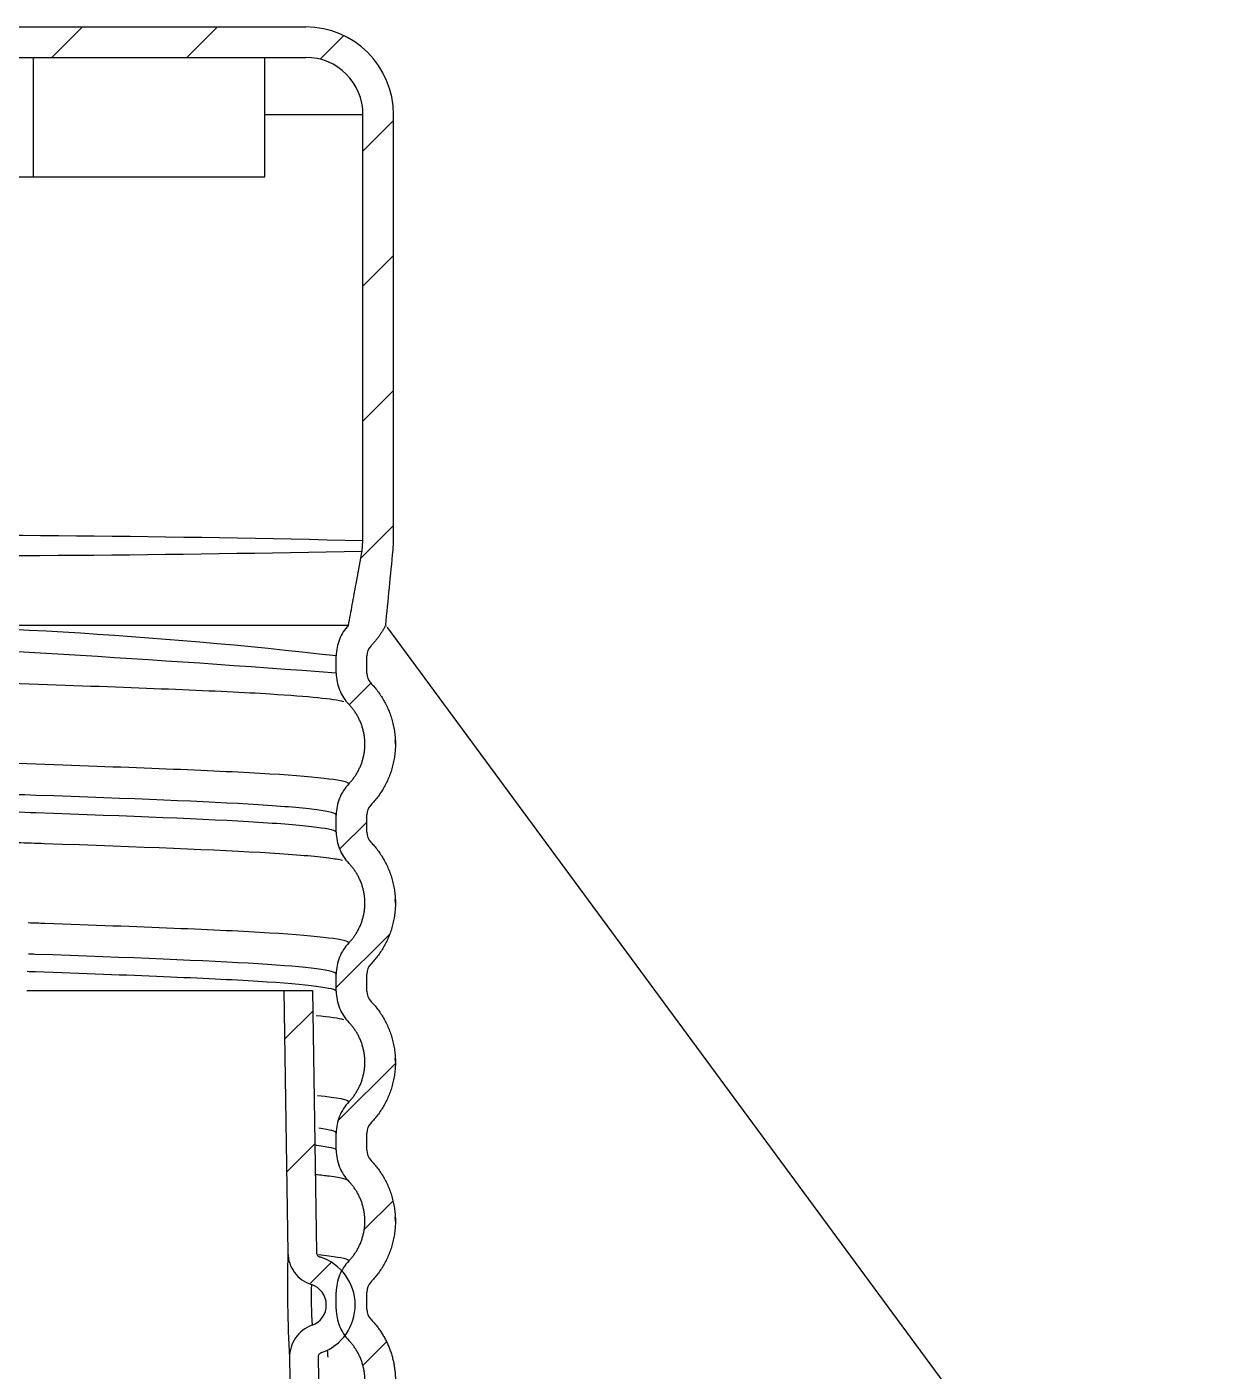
# Model space of a CAD drawing. Header units: centimetres. Extents: x 394264 to 551709, y 50011 to 59011.
# Drawn here: x 545258.6 to 545311.2, y 51664 to 51723.9 of the extents above; entities that cross this region are included whole.
import ezdxf

# ---------------------------------------------------------------- set-up
doc = ezdxf.new("R2010")
doc.units = ezdxf.units.CM
doc.layers.add('0-KRCN-YNG-DETAY-ÇERÇEVE', color=71, linetype='Continuous', lineweight=40)
doc.layers.add('T-DETAY', color=9, linetype='Continuous', lineweight=30)

# ---------------------------------------------------------------- blocks, each defined once
blk = doc.blocks.new('G$C7454597B')
at = {"layer": 'T-DETAY'}
for p, q in [((320.74, -792.763, 69118.556), (330.438, -792.763, 69118.556)), ((324.782, -793.443, 69118.556), (325.462, -792.763, 69118.556)), ((327.789, -793.443, 69118.556), (328.47, -792.763, 69118.556)), ((330.756, -793.484, 69118.556), (331.284, -792.956, 69118.556)), ((323.132, -793.443, 69118.556), (324.372, -793.443, 69118.556)), ((324.372, -793.443, 69118.556), (329.523, -793.443, 69118.556)), ((324.372, -796.102, 69118.556), (324.372, -793.443, 69118.556)), ((329.523, -793.443, 69118.556), (330.438, -793.443, 69118.556)), ((329.523, -796.102, 69118.556), (329.523, -793.443, 69118.556)), ((329.523, -794.719, 69118.556), (331.714, -794.719, 69118.556)), ((331.714, -804.219, 69118.556), (331.714, -794.719, 69118.556)), ((332.394, -804.237, 69118.556), (332.394, -794.719, 69118.556)), ((331.714, -795.534, 69118.556), (332.394, -794.853, 69118.556)), ((323.132, -796.102, 69118.556), (324.372, -796.102, 69118.556)), ((324.372, -796.102, 69118.556), (329.523, -796.102, 69118.556)), ((331.714, -798.541, 69118.556), (332.394, -797.861, 69118.556)), ((331.714, -801.549, 69118.556), (332.394, -800.868, 69118.556)), ((331.664, -804.605, 69118.556), (332.394, -803.875, 69118.556)), ((331.693, -804.445, 69118.556), (331.714, -804.219, 69118.556)), ((331.693, -804.445, 69118.556), (331.714, -804.219, 69118.556)), ((331.714, -804.219, 69118.556), (331.714, -804.219, 69118.556)), ((332.385, -804.427, 69118.556), (332.394, -804.237, 69118.556)), ((331.68, -804.518, 69118.556), (331.693, -804.445, 69118.556)), ((331.68, -804.518, 69118.556), (331.693, -804.445, 69118.556)), ((331.693, -804.445, 69118.556), (331.693, -804.445, 69118.556)), ((318.916, -806.098, 69118.556), (331.39, -806.098, 69118.556)), ((331.118, -807.167, 69118.556), (331.118, -806.783, 69118.556)), ((331.799, -807.167, 69118.556), (331.799, -806.783, 69118.556)), ((331.407, -807.87, 69118.556), (331.888, -807.389, 69118.556)), ((331.118, -810.711, 69118.556), (331.118, -810.328, 69118.556)), ((331.799, -810.712, 69118.556), (331.799, -810.327, 69118.556)), ((331.193, -811.091, 69118.556), (331.799, -810.486, 69118.556)), ((331.118, -814.173, 69118.556), (332.311, -812.98, 69118.556)), ((331.118, -814.256, 69118.556), (331.118, -813.872, 69118.556)), ((331.799, -814.256, 69118.556), (331.799, -813.872, 69118.556)), ((324.218, -814.241, 69118.556), (329.948, -814.241, 69118.556)), ((329.948, -814.241, 69118.556), (330.041, -820.088, 69118.556)), ((329.948, -814.241, 69118.556), (330.587, -814.241, 69118.556)), ((330.587, -814.241, 69118.556), (330.679, -820.078, 69118.556)), ((329.966, -815.326, 69118.556), (330.594, -814.698, 69118.556)), ((331.156, -817.143, 69118.556), (332.436, -815.863, 69118.556)), ((331.118, -817.8, 69118.556), (331.118, -817.416, 69118.556)), ((331.799, -817.8, 69118.556), (331.799, -817.416, 69118.556)), ((330.012, -818.287, 69118.556), (330.64, -817.659, 69118.556)), ((331.743, -819.564, 69118.556), (332.383, -818.924, 69118.556)), ((330.752, -820.177, 69118.556), (330.767, -820.182, 69118.556)), ((330.542, -820.765, 69118.556), (331.011, -820.296, 69118.556)), ((331.118, -821.344, 69118.556), (331.118, -820.96, 69118.556)), ((331.799, -821.344, 69118.556), (331.799, -820.96, 69118.556)), ((331.714, -822.6, 69118.556), (332.241, -822.072, 69118.556)), ((330.078, -822.422, 69118.556), (330.258, -833.825, 69118.556)), ((330.716, -822.412, 69118.556), (330.896, -833.815, 69118.556))]:
    blk.add_line(p, q, dxfattribs=at)
at = {"layer": 'T-DETAY', "color": 7, "linetype": 'Continuous', "elevation": 69118.556}
blk.add_lwpolyline([(332.264, -806.157), (363.634, -848.733), (372.517, -848.733)], dxfattribs=at)
at = {"layer": 'T-DETAY'}
for centre, radius, start, end in [((330.438, -794.719, 69118.556), 1.956, 0, 90), ((330.438, -794.719, 69118.556), 1.276, 0, 90), ((321.486, -1219.86, 69118.556), 415.767, 88.59046, 90.3515), ((321.232, -301.591, 69118.556), 502.963, 269.73872, 271.19178), ((-396.772, -733.409, 69118.556), 732.607, 354.305793, 354.437089), ((318.728, -914.257, 69118.556), 108.185, 83.42385, 89.89305), ((302.983, -1174.389, 69118.556), 368.298, 85.61877, 87.51591), ((330.546, -808.784, 69118.556), 1.891, 1.1187, 3.5422), ((330.546, -812.329, 69118.556), 1.891, 1.1187, 3.5422), ((330.546, -815.873, 69118.556), 1.891, 1.1187, 3.5422), ((330.546, -819.417, 69118.556), 1.891, 1.1187, 3.5422), ((357.055, -820.829, 69118.556), 27.025, 178.4287, 183.3805), ((330.418, -821.249, 69118.556), 1.123, 289.1956, 71.8584), ((340.755, -821.086, 69118.556), 10.196, 178.3515, 183.4577), ((330.418, -821.249, 69118.556), 0.479, 289.4906, 72.3187), ((356.525, -820.854, 69118.556), 25.645, 183.1437, 183.4841)]:
    blk.add_arc(centre, radius, start, end, dxfattribs=at)
for points, knots in [([(331.39, -806.098, 69118.556), (331.419, -805.944, 69118.556), (331.447, -805.791, 69118.556), (331.476, -805.638, 69118.556), (331.504, -805.485, 69118.556), (331.532, -805.332, 69118.556), (331.56, -805.179, 69118.556), (331.6, -804.958, 69118.556), (331.64, -804.738, 69118.556), (331.68, -804.518, 69118.556)], [0, 0, 0, 0, 0.291038, 0.291038, 0.291038, 0.582076, 0.582076, 0.582076, 1, 1, 1, 1]), ([(331.39, -806.098, 69118.556), (331.303, -806.19, 69118.556), (331.235, -806.297, 69118.556), (331.142, -806.531, 69118.556), (331.118, -806.656, 69118.556), (331.118, -806.783, 69118.556)], [0, 0, 0, 0, 0.5, 0.5, 1, 1, 1, 1]), ([(331.286, -807.803, 69118.556), (331.064, -807.746, 69118.556), (330.515, -807.69, 69118.556), (329.071, -807.6, 69118.556), (328.365, -807.568, 69118.556), (326.707, -807.499, 69118.556), (325.746, -807.463, 69118.556), (323.612, -807.388, 69118.556), (322.433, -807.35, 69118.556), (320.458, -807.289, 69118.556), (319.706, -807.267, 69118.556), (318.928, -807.245, 69118.556)], [0.0315923, 0.0315923, 0.0315923, 0.0315923, 0.125, 0.125, 0.1875, 0.1875, 0.25, 0.25, 0.3125, 0.3125, 0.3490396, 0.3490396, 0.3490396, 0.3490396]), ([(331.118, -807.167, 69118.556), (331.118, -807.296, 69118.556), (331.143, -807.423, 69118.556), (331.239, -807.66, 69118.556), (331.309, -807.769, 69118.556), (331.398, -807.861, 69118.556)], [0, 0, 0, 0, 0.5, 0.5, 1, 1, 1, 1]), ([(318.93, -809.016, 69118.556), (319.682, -809.038, 69118.556), (320.411, -809.06, 69118.556), (322.37, -809.12, 69118.556), (323.559, -809.158, 69118.556), (325.692, -809.233, 69118.556), (326.647, -809.269, 69118.556), (328.333, -809.338, 69118.556), (329.057, -809.371, 69118.556), (330.805, -809.479, 69118.556), (331.398, -809.556, 69118.556), (331.398, -809.633, 69118.556)], [0.652327, 0.652327, 0.652327, 0.652327, 0.6875, 0.6875, 0.75, 0.75, 0.8125, 0.8125, 0.875, 0.875, 1, 1, 1, 1]), ([(331.398, -809.633, 69118.556), (331.309, -809.726, 69118.556), (331.239, -809.834, 69118.556), (331.143, -810.072, 69118.556), (331.118, -810.199, 69118.556), (331.118, -810.328, 69118.556)], [0, 0, 0, 0, 0.5, 0.5, 1, 1, 1, 1]), ([(331.118, -810.328, 69118.556), (331.118, -810.289, 69118.556), (330.973, -810.251, 69118.556), (330.393, -810.175, 69118.556), (329.955, -810.137, 69118.556), (328.229, -810.03, 69118.556), (326.559, -809.965, 69118.556), (324.097, -809.878, 69118.556), (323.753, -809.866, 69118.556), (323.4, -809.854, 69118.556)], [0, 0, 0, 0, 0.0625, 0.0625, 0.125, 0.125, 0.25, 0.25, 0.2695548, 0.2695548, 0.2695548, 0.2695548]), ([(323.4, -810.238, 69118.556), (323.753, -810.25, 69118.556), (324.095, -810.262, 69118.556), (326.53, -810.348, 69118.556), (328.228, -810.414, 69118.556), (329.958, -810.522, 69118.556), (330.388, -810.558, 69118.556), (330.968, -810.634, 69118.556), (331.118, -810.673, 69118.556), (331.118, -810.711, 69118.556)], [0.7303849, 0.7303849, 0.7303849, 0.7303849, 0.75, 0.75, 0.875, 0.875, 0.9375, 0.9375, 1, 1, 1, 1]), ([(331.259, -811.341, 69118.556), (331.185, -811.324, 69118.556), (331.082, -811.307, 69118.556), (330.655, -811.252, 69118.556), (330.219, -811.216, 69118.556), (328.483, -811.108, 69118.556), (326.743, -811.042, 69118.556), (324.418, -810.961, 69118.556), (324.217, -810.954, 69118.556), (324.012, -810.947, 69118.556)], [0.034755, 0.034755, 0.034755, 0.034755, 0.0625, 0.0625, 0.125, 0.125, 0.25, 0.25, 0.2615892, 0.2615892, 0.2615892, 0.2615892]), ([(331.118, -810.711, 69118.556), (331.118, -810.84, 69118.556), (331.143, -810.967, 69118.556), (331.239, -811.204, 69118.556), (331.309, -811.313, 69118.556), (331.398, -811.406, 69118.556)], [0, 0, 0, 0, 0.5, 0.5, 1, 1, 1, 1]), ([(324.254, -812.727, 69118.556), (324.379, -812.731, 69118.556), (324.501, -812.735, 69118.556), (325.686, -812.777, 69118.556), (326.651, -812.813, 69118.556), (328.342, -812.883, 69118.556), (329.052, -812.915, 69118.556), (330.784, -813.022, 69118.556), (331.398, -813.1, 69118.556), (331.398, -813.177, 69118.556)], [0.74287, 0.74287, 0.74287, 0.74287, 0.75, 0.75, 0.8125, 0.8125, 0.875, 0.875, 1, 1, 1, 1]), ([(331.398, -813.177, 69118.556), (331.309, -813.27, 69118.556), (331.239, -813.378, 69118.556), (331.143, -813.616, 69118.556), (331.118, -813.743, 69118.556), (331.118, -813.872, 69118.556)], [0, 0, 0, 0, 0.5, 0.5, 1, 1, 1, 1]), ([(331.118, -813.872, 69118.556), (331.118, -813.794, 69118.556), (330.517, -813.717, 69118.556), (328.239, -813.575, 69118.556), (326.516, -813.508, 69118.556), (324.36, -813.432, 69118.556), (324.309, -813.43, 69118.556), (324.258, -813.428, 69118.556)], [0, 0, 0, 0, 0.125, 0.125, 0.25, 0.25, 0.2530074, 0.2530074, 0.2530074, 0.2530074]), ([(324.226, -813.811, 69118.556), (324.288, -813.813, 69118.556), (324.35, -813.815, 69118.556), (325.477, -813.855, 69118.556), (326.436, -813.892, 69118.556), (328.101, -813.961, 69118.556), (328.801, -813.994, 69118.556), (330.513, -814.1, 69118.556), (331.118, -814.179, 69118.556), (331.118, -814.256, 69118.556)], [0.7464081, 0.7464081, 0.7464081, 0.7464081, 0.75, 0.75, 0.8125, 0.8125, 0.875, 0.875, 1, 1, 1, 1]), ([(331.118, -814.256, 69118.556), (331.118, -814.385, 69118.556), (331.143, -814.511, 69118.556), (331.239, -814.749, 69118.556), (331.309, -814.857, 69118.556), (331.398, -814.95, 69118.556)], [0, 0, 0, 0, 0.5, 0.5, 1, 1, 1, 1]), ([(331.398, -816.722, 69118.556), (331.309, -816.815, 69118.556), (331.239, -816.923, 69118.556), (331.143, -817.16, 69118.556), (331.118, -817.287, 69118.556), (331.118, -817.416, 69118.556)], [0, 0, 0, 0, 0.5, 0.5, 1, 1, 1, 1]), ([(330.662, -817.682, 69118.556), (330.668, -817.683, 69118.556), (330.674, -817.684, 69118.556), (330.97, -817.722, 69118.556), (331.118, -817.761, 69118.556), (331.118, -817.8, 69118.556)], [0.93618029, 0.93618029, 0.93618029, 0.93618029, 0.9375, 0.9375, 1, 1, 1, 1]), ([(331.118, -817.8, 69118.556), (331.118, -817.929, 69118.556), (331.143, -818.055, 69118.556), (331.239, -818.293, 69118.556), (331.309, -818.401, 69118.556), (331.398, -818.494, 69118.556)], [0, 0, 0, 0, 0.5, 0.5, 1, 1, 1, 1]), ([(331.398, -818.494, 69118.556), (331.398, -818.456, 69118.556), (331.252, -818.417, 69118.556), (330.872, -818.368, 69118.556), (330.772, -818.357, 69118.556), (330.66, -818.346, 69118.556)], [0, 0, 0, 0, 0.0625, 0.0625, 0.08089965, 0.08089965, 0.08089965, 0.08089965]), ([(330.041, -820.088, 69118.556), (330.043, -820.245, 69118.556), (330.096, -820.398, 69118.556), (330.281, -820.649, 69118.556), (330.413, -820.745, 69118.556), (330.563, -820.793, 69118.556)], [0, 0, 0, 0, 0.5, 0.5, 1, 1, 1, 1]), ([(330.679, -820.078, 69118.556), (330.679, -820.09, 69118.556), (330.681, -820.102, 69118.556), (330.685, -820.113, 69118.556), (330.689, -820.124, 69118.556), (330.696, -820.135, 69118.556), (330.703, -820.144, 69118.556), (330.711, -820.153, 69118.556), (330.72, -820.161, 69118.556), (330.73, -820.167, 69118.556), (330.737, -820.172, 69118.556), (330.744, -820.175, 69118.556), (330.752, -820.177, 69118.556)], [0, 0, 0, 0, 0.273558, 0.273558, 0.273558, 0.547137, 0.547137, 0.547137, 0.82035, 0.82035, 0.82035, 1, 1, 1, 1]), ([(330.723, -820.124, 69118.556), (330.807, -820.133, 69118.556), (330.884, -820.142, 69118.556), (331.247, -820.188, 69118.556), (331.398, -820.227, 69118.556), (331.398, -820.266, 69118.556)], [0.92287599, 0.92287599, 0.92287599, 0.92287599, 0.9375, 0.9375, 1, 1, 1, 1]), ([(331.398, -820.266, 69118.556), (331.309, -820.359, 69118.556), (331.239, -820.467, 69118.556), (331.143, -820.704, 69118.556), (331.118, -820.831, 69118.556), (331.118, -820.96, 69118.556)], [0, 0, 0, 0, 0.5, 0.5, 1, 1, 1, 1]), ([(331.118, -821.344, 69118.556), (331.118, -821.473, 69118.556), (331.143, -821.6, 69118.556), (331.239, -821.837, 69118.556), (331.309, -821.946, 69118.556), (331.398, -822.038, 69118.556)], [0, 0, 0, 0, 0.5, 0.5, 1, 1, 1, 1]), ([(330.578, -821.701, 69118.556), (330.429, -821.754, 69118.556), (330.301, -821.853, 69118.556), (330.123, -822.109, 69118.556), (330.075, -822.265, 69118.556), (330.078, -822.422, 69118.556)], [0, 0, 0, 0, 0.5, 0.5, 1, 1, 1, 1]), ([(330.787, -822.31, 69118.556), (330.776, -822.314, 69118.556), (330.765, -822.32, 69118.556), (330.756, -822.327, 69118.556), (330.746, -822.334, 69118.556), (330.738, -822.344, 69118.556), (330.732, -822.354, 69118.556), (330.726, -822.364, 69118.556), (330.721, -822.375, 69118.556), (330.718, -822.387, 69118.556), (330.716, -822.395, 69118.556), (330.715, -822.404, 69118.556), (330.716, -822.412, 69118.556)], [0, 0, 0, 0, 0.268857, 0.268857, 0.268857, 0.53766, 0.53766, 0.53766, 0.807244, 0.807244, 0.807244, 1, 1, 1, 1])]:
    blk.add_open_spline(points, degree=3, knots=knots, dxfattribs=at)
for points, weights in [([(332.22, -806.098, 69118.556), (332.131, -806.271, 69118.556), (332.019, -806.426, 69118.556), (331.888, -806.562, 69118.556)], [0.826631037497, 0.84701105675, 0.874201506277, 0.908202386079]), ([(331.888, -807.389, 69118.556), (332.661, -808.19, 69118.556), (332.661, -809.304, 69118.556), (331.888, -810.106, 69118.556)], [0.908202386079, 0.738453958926, 0.738453958926, 0.908202386079]), ([(331.398, -809.633, 69118.556), (331.903, -809.111, 69118.556), (331.903, -808.384, 69118.556), (331.398, -807.861, 69118.556)], [0.813828628829, 0.661736492283, 0.661736492283, 0.813828628829]), ([(331.888, -810.933, 69118.556), (332.661, -811.735, 69118.556), (332.661, -812.848, 69118.556), (331.888, -813.65, 69118.556)], [0.908202386079, 0.738453958926, 0.738453958926, 0.908202386079]), ([(331.398, -813.177, 69118.556), (331.903, -812.655, 69118.556), (331.903, -811.928, 69118.556), (331.398, -811.406, 69118.556)], [0.813828628829, 0.661736492283, 0.661736492283, 0.813828628829]), ([(331.888, -814.477, 69118.556), (332.661, -815.279, 69118.556), (332.661, -816.393, 69118.556), (331.888, -817.194, 69118.556)], [0.908202386079, 0.738453958926, 0.738453958926, 0.908202386079]), ([(331.398, -816.722, 69118.556), (331.903, -816.199, 69118.556), (331.903, -815.473, 69118.556), (331.398, -814.95, 69118.556)], [0.813828628829, 0.661736492283, 0.661736492283, 0.813828628829]), ([(331.888, -818.022, 69118.556), (332.661, -818.823, 69118.556), (332.661, -819.937, 69118.556), (331.888, -820.738, 69118.556)], [0.908202386079, 0.738453958926, 0.738453958926, 0.908202386079]), ([(331.398, -820.266, 69118.556), (331.903, -819.743, 69118.556), (331.903, -819.017, 69118.556), (331.398, -818.494, 69118.556)], [0.813828628829, 0.661736492283, 0.661736492283, 0.813828628829]), ([(331.888, -821.566, 69118.556), (332.477, -822.176, 69118.556), (332.622, -823.027, 69118.556), (332.224, -823.81, 69118.556)], [0.908202386079, 0.772999231008, 0.745484220374, 0.825657354176]), ([(331.398, -823.81, 69118.556), (331.903, -823.287, 69118.556), (331.903, -822.561, 69118.556), (331.398, -822.038, 69118.556)], [0.813828628829, 0.661736492283, 0.661736492283, 0.813828628829])]:
    blk.add_rational_spline(points, weights, degree=3, dxfattribs=at)
for points in [[(331.888, -806.562, 69118.556), (331.831, -806.621, 69118.556), (331.799, -806.701, 69118.556), (331.799, -806.783, 69118.556)], [(331.799, -807.167, 69118.556), (331.799, -807.25, 69118.556), (331.831, -807.33, 69118.556), (331.888, -807.389, 69118.556)], [(331.398, -807.861, 69118.556), (331.398, -807.857, 69118.556), (331.396, -807.852, 69118.556), (331.392, -807.848, 69118.556)], [(331.888, -810.106, 69118.556), (331.831, -810.165, 69118.556), (331.799, -810.245, 69118.556), (331.799, -810.327, 69118.556)], [(331.799, -810.712, 69118.556), (331.799, -810.794, 69118.556), (331.831, -810.874, 69118.556), (331.888, -810.933, 69118.556)], [(331.888, -813.65, 69118.556), (331.831, -813.709, 69118.556), (331.799, -813.789, 69118.556), (331.799, -813.872, 69118.556)], [(331.799, -814.256, 69118.556), (331.799, -814.338, 69118.556), (331.831, -814.418, 69118.556), (331.888, -814.477, 69118.556)], [(331.289, -814.893, 69118.556), (331.173, -814.863, 69118.556), (330.966, -814.833, 69118.556), (330.671, -814.803, 69118.556)], [(331.398, -814.95, 69118.556), (331.398, -814.945, 69118.556), (331.396, -814.94, 69118.556), (331.391, -814.935, 69118.556)], [(330.697, -816.578, 69118.556), (331.16, -816.625, 69118.556), (331.398, -816.674, 69118.556), (331.398, -816.722, 69118.556)], [(331.888, -817.194, 69118.556), (331.831, -817.253, 69118.556), (331.799, -817.333, 69118.556), (331.799, -817.416, 69118.556)], [(331.118, -817.416, 69118.556), (331.118, -817.38, 69118.556), (330.99, -817.344, 69118.556), (330.731, -817.308, 69118.556)], [(331.799, -817.8, 69118.556), (331.799, -817.882, 69118.556), (331.831, -817.962, 69118.556), (331.888, -818.022, 69118.556)], [(331.888, -820.738, 69118.556), (331.831, -820.798, 69118.556), (331.799, -820.878, 69118.556), (331.799, -820.96, 69118.556)], [(331.799, -821.344, 69118.556), (331.799, -821.427, 69118.556), (331.831, -821.507, 69118.556), (331.888, -821.566, 69118.556)]]:
    blk.add_open_spline(points, degree=3, dxfattribs=at)
at = {"layer": 'T-DETAY', "color": 7, "linetype": 'Continuous'}
blk.add_solid([(332.254, -806.164, 69118.556), (332.22, -806.098, 69118.556), (332.274, -806.15, 69118.556)], dxfattribs=at)
blk = doc.blocks.new('*U239')
at = {"layer": '0-KRCN-YNG-DETAY-ÇERÇEVE', "xscale": 2, "yscale": 2, "zscale": 2}
blk.add_blockref('G$C7454597B', (0, 0), dxfattribs=at)

msp = doc.modelspace()

# ---------------------------------------------------------------- block references
at = {"layer": '0-KRCN-YNG-DETAY-ÇERÇEVE'}
msp.add_blockref('*U239', (544610.181, 53309.443), dxfattribs=at)

doc.saveas('drawing.dxf')
